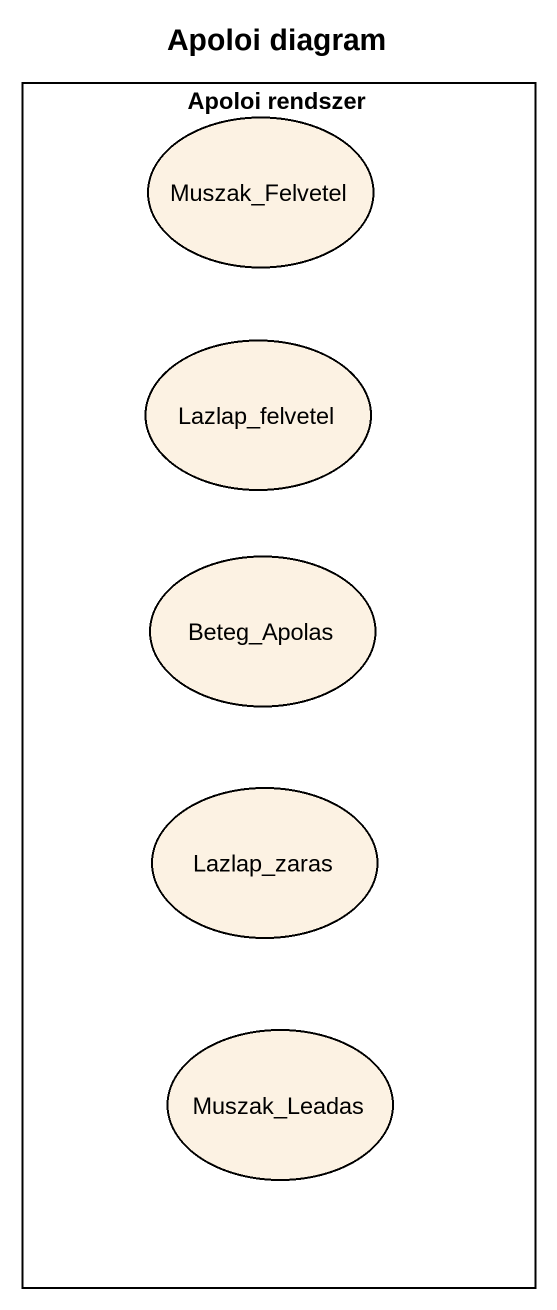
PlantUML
@startuml
title Apoloi diagram
rectangle "Apoloi rendszer" as Apoloi_rendszer {
  usecase Muszak_Felvetel
  usecase Lazlap_felvetel
  usecase Beteg_Apolas
  usecase Lazlap_zaras
  usecase Muszak_Leadas
}
@enduml
